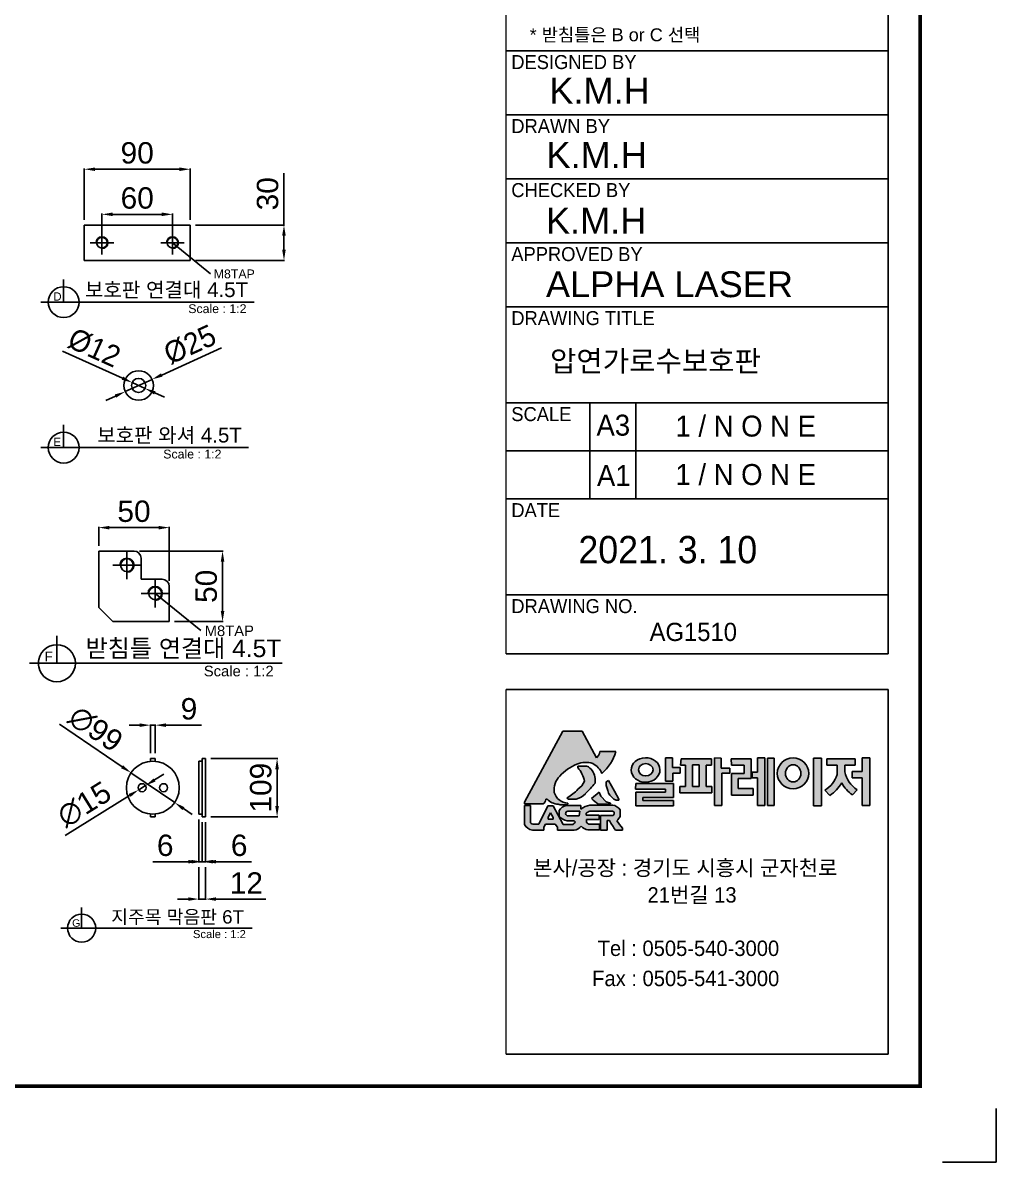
# Model space of a CAD drawing. Header units: millimetres. Extents: x 18896 to 24873, y -30985 to -26759.
# Drawn here: x 23052 to 24873, y -30985 to -28853 of the extents above; entities that cross this region are included whole.
import ezdxf
from ezdxf.enums import TextEntityAlignment as Align

# ---------------------------------------------------------------- set-up
doc = ezdxf.new("R2010")
doc.units = ezdxf.units.MM
doc.layers.add('LAYOUT', color=7, linetype='Continuous')
doc.layers.add('TEXT', color=7, linetype='Continuous')
doc.styles.add('H', font='')
doc.styles.get("Standard").update_dxf_attribs({"font": 'arial.ttf'})
doc.styles.get('H').set_extended_font_data('Dotum')
doc.dimstyles.new('ISO-25', dxfattribs={"dimtxt": 40, "dimasz": 20, "dimexe": 1.25, "dimexo": 10, "dimgap": 10, "dimtad": 1, "dimdec": 0, "dimtxsty": 'Standard', "dimcen": 2.5, "dimclrd": 3, "dimclre": 3, "dimclrt": 3, "dimadec": 0, "dimazin": 0, "dimtfac": 1, "dimtdec": 0, "dimtmove": 0, "dimatfit": 3, "dimfxl": 1, "dimarcsym": 0})

# ---------------------------------------------------------------- blocks, each defined once
blk = doc.blocks.new('*D5')
at = {"color": 3, "lineweight": -2, "transparency": 16777216}
for p, q in [((23166.6, -29221.1), (23166.6, -29125.4)), ((23186.6, -29126.6), (23344.6, -29126.6)), ((23364.6, -29221.1), (23364.6, -29125.4))]:
    blk.add_line(p, q, dxfattribs=at)
at = {"color": 3, "transparency": 16777216}
for points in [[(23186.6, -29123.3), (23186.6, -29129.9), (23166.6, -29126.6)], [(23344.6, -29123.3), (23344.6, -29129.9), (23364.6, -29126.6)]]:
    blk.add_solid(points, dxfattribs=at)
at = {"layer": 'Defpoints', "color": 0, "transparency": 16777216}
for p in [(23364.6, -29126.6), (23166.6, -29231.1), (23364.6, -29231.1)]:
    blk.add_point(p, dxfattribs=at)
at = {"color": 3, "transparency": 16777216, "insert": (23265.6, -29096.2), "char_height": 40, "attachment_point": 5}
blk.add_mtext('90', dxfattribs=at)
blk = doc.blocks.new('*D6')
at = {"color": 3, "lineweight": -2, "transparency": 16777216}
for p, q in [((23540.2, -29231.1), (23540.2, -29134)), ((23374.6, -29231.1), (23541.4, -29231.1)), ((23540.2, -29277.1), (23540.2, -29251.1)), ((23374.6, -29297.1), (23541.4, -29297.1))]:
    blk.add_line(p, q, dxfattribs=at)
at = {"color": 3, "transparency": 16777216}
for points in [[(23536.8, -29251.1), (23543.5, -29251.1), (23540.2, -29231.1)], [(23536.8, -29277.1), (23543.5, -29277.1), (23540.2, -29297.1)]]:
    blk.add_solid(points, dxfattribs=at)
at = {"layer": 'Defpoints', "color": 0, "transparency": 16777216}
for p in [(23364.6, -29231.1), (23540.2, -29231.1), (23364.6, -29297.1)]:
    blk.add_point(p, dxfattribs=at)
at = {"color": 3, "transparency": 16777216, "insert": (23509.7, -29172.5), "char_height": 40, "attachment_point": 5, "rotation": 90}
blk.add_mtext('30', dxfattribs=at)
blk = doc.blocks.new('*D7')
at = {"color": 3, "lineweight": -2, "transparency": 16777216}
for p, q in [((23423.6, -29460.6), (23311.5, -29511.7)), ((23243.2, -29542.7), (23293.3, -29519.9)), ((23225, -29551), (23206.8, -29559.3))]:
    blk.add_line(p, q, dxfattribs=at)
at = {"color": 3, "transparency": 16777216}
for points in [[(23310.1, -29508.6), (23312.9, -29514.7), (23293.3, -29519.9)], [(23223.7, -29548), (23226.4, -29554.1), (23243.2, -29542.7)]]:
    blk.add_solid(points, dxfattribs=at)
at = {"layer": 'Defpoints', "color": 0, "transparency": 16777216}
for p in [(23293.3, -29519.9), (23243.2, -29542.7)]:
    blk.add_point(p, dxfattribs=at)
at = {"color": 3, "transparency": 16777216, "insert": (23364.2, -29454.7), "char_height": 40, "attachment_point": 5, "rotation": 24.4839}
blk.add_mtext('{\\fMS PGothic|b0|i0|c129|p34;%%C25}', dxfattribs=at)
blk = doc.blocks.new('*D8')
at = {"color": 3, "lineweight": -2, "transparency": 16777216}
for p, q in [((23125.8, -29466.9), (23238, -29517.7)), ((23280.3, -29536.8), (23256.2, -29525.9)), ((23298.5, -29545), (23316.7, -29553.3))]:
    blk.add_line(p, q, dxfattribs=at)
at = {"color": 3, "transparency": 16777216}
for points in [[(23239.4, -29514.6), (23236.6, -29520.7), (23256.2, -29525.9)], [(23299.9, -29542), (23297.1, -29548.1), (23280.3, -29536.8)]]:
    blk.add_solid(points, dxfattribs=at)
at = {"layer": 'Defpoints', "color": 0, "transparency": 16777216}
for p in [(23256.2, -29525.9), (23280.3, -29536.8)]:
    blk.add_point(p, dxfattribs=at)
at = {"color": 3, "transparency": 16777216, "insert": (23185.2, -29460.8), "char_height": 40, "attachment_point": 5, "rotation": 335.6577}
blk.add_mtext('{\\fMS PGothic|b0|i0|c129|p34;%%C12}', dxfattribs=at)
blk = doc.blocks.new('*D9')
at = {"color": 3, "lineweight": -2, "transparency": 16777216}
for p, q in [((23199.6, -29254.1), (23199.6, -29209.7)), ((23219.6, -29211), (23311.6, -29211)), ((23331.6, -29254.1), (23331.6, -29209.7))]:
    blk.add_line(p, q, dxfattribs=at)
at = {"color": 3, "transparency": 16777216}
for points in [[(23219.6, -29207.6), (23219.6, -29214.3), (23199.6, -29211)], [(23311.6, -29207.6), (23311.6, -29214.3), (23331.6, -29211)]]:
    blk.add_solid(points, dxfattribs=at)
at = {"layer": 'Defpoints', "color": 0, "transparency": 16777216}
for p in [(23331.6, -29211), (23199.6, -29264.1), (23331.6, -29264.1)]:
    blk.add_point(p, dxfattribs=at)
at = {"color": 3, "transparency": 16777216, "insert": (23265.6, -29180.6), "char_height": 40, "attachment_point": 5}
blk.add_mtext('60', dxfattribs=at)
blk = doc.blocks.new('*D20')
at = {"color": 3, "lineweight": -2, "transparency": 16777216}
for p, q in [((16880.3, -24788.6), (16997.3, -24868.4)), ((17095.6, -24935.4), (17013.8, -24879.6)), ((17112.1, -24946.7), (17128.6, -24958))]:
    blk.add_line(p, q, dxfattribs=at)
at = {"color": 3, "transparency": 16777216}
for points in [[(16999.2, -24865.6), (16995.4, -24871.1), (17013.8, -24879.6)], [(17114, -24944), (17110.2, -24949.5), (17095.6, -24935.4)]]:
    blk.add_solid(points, dxfattribs=at)
at = {"layer": 'Defpoints', "color": 0, "transparency": 16777216}
for p in [(17013.8, -24879.6), (17095.6, -24935.4)]:
    blk.add_point(p, dxfattribs=at)
at = {"color": 3, "transparency": 16777216, "insert": (16947.7, -24797.7), "char_height": 40, "attachment_point": 5, "rotation": 325.6971}
blk.add_mtext('∅99', dxfattribs=at)
blk = doc.blocks.new('*D21')
at = {"color": 3, "lineweight": -2, "transparency": 16777216}
for p, q in [((17058.1, -24893.1), (17075.1, -24882.5)), ((17041.1, -24903.6), (17028.3, -24911.5)), ((16890.7, -24996.7), (17011.3, -24922))]:
    blk.add_line(p, q, dxfattribs=at)
at = {"color": 3, "transparency": 16777216}
for points in [[(17056.3, -24890.2), (17059.8, -24895.9), (17041.1, -24903.6)], [(17009.6, -24919.2), (17013.1, -24924.8), (17028.3, -24911.5)]]:
    blk.add_solid(points, dxfattribs=at)
at = {"layer": 'Defpoints', "color": 0, "transparency": 16777216}
for p in [(17041.1, -24903.6), (17028.3, -24911.5)]:
    blk.add_point(p, dxfattribs=at)
at = {"color": 3, "transparency": 16777216, "insert": (16926.5, -24938.8), "char_height": 40, "attachment_point": 5, "rotation": 31.7725}
blk.add_mtext('∅15', dxfattribs=at)
blk = doc.blocks.new('*D22')
at = {"color": 3, "lineweight": -2, "transparency": 16777216}
for p, q in [((17030.2, -24790.5), (17010.2, -24790.5)), ((17050.2, -24843), (17050.2, -24789.2)), ((17050.2, -24790.5), (17059.2, -24790.5)), ((17059.2, -24843), (17059.2, -24789.2)), ((17079.2, -24790.5), (17145.5, -24790.5))]:
    blk.add_line(p, q, dxfattribs=at)
at = {"color": 3, "transparency": 16777216}
for points in [[(17030.2, -24787.2), (17030.2, -24793.8), (17050.2, -24790.5)], [(17079.2, -24787.2), (17079.2, -24793.8), (17059.2, -24790.5)]]:
    blk.add_solid(points, dxfattribs=at)
at = {"layer": 'Defpoints', "color": 0, "transparency": 16777216}
for p in [(17059.2, -24790.5), (17050.2, -24853), (17059.2, -24853)]:
    blk.add_point(p, dxfattribs=at)
at = {"color": 3, "transparency": 16777216, "insert": (17122.4, -24760.1), "char_height": 40, "attachment_point": 5}
blk.add_mtext('9', dxfattribs=at)
blk = doc.blocks.new('*D23')
at = {"color": 3, "lineweight": -2, "transparency": 16777216}
for p, q in [((17163.1, -24853), (17288.5, -24853)), ((17287.2, -24873), (17287.2, -24942)), ((17163.1, -24962), (17288.5, -24962))]:
    blk.add_line(p, q, dxfattribs=at)
at = {"color": 3, "transparency": 16777216}
for points in [[(17283.9, -24873), (17290.5, -24873), (17287.2, -24853)], [(17283.9, -24942), (17290.5, -24942), (17287.2, -24962)]]:
    blk.add_solid(points, dxfattribs=at)
at = {"layer": 'Defpoints', "color": 0, "transparency": 16777216}
for p in [(17153.1, -24853), (17153.1, -24962), (17287.2, -24962)]:
    blk.add_point(p, dxfattribs=at)
at = {"color": 3, "transparency": 16777216, "insert": (17256.8, -24907.5), "char_height": 40, "attachment_point": 5, "rotation": 90}
blk.add_mtext('109', dxfattribs=at)
blk = doc.blocks.new('*D24')
at = {"color": 3, "lineweight": -2, "transparency": 16777216}
for p, q in [((17147.1, -24972), (17147.1, -25047.3)), ((17153.1, -24972), (17153.1, -25047.3)), ((17127.1, -25046), (17107.1, -25046)), ((17147.1, -25046), (17153.1, -25046)), ((17173.1, -25046), (17239.5, -25046))]:
    blk.add_line(p, q, dxfattribs=at)
at = {"color": 3, "transparency": 16777216}
for points in [[(17127.1, -25042.7), (17127.1, -25049.3), (17147.1, -25046)], [(17173.1, -25042.7), (17173.1, -25049.3), (17153.1, -25046)]]:
    blk.add_solid(points, dxfattribs=at)
at = {"layer": 'Defpoints', "color": 0, "transparency": 16777216}
for p in [(17147.1, -24962), (17153.1, -24962), (17153.1, -25046)]:
    blk.add_point(p, dxfattribs=at)
at = {"color": 3, "transparency": 16777216, "insert": (17216.3, -25015.6), "char_height": 40, "attachment_point": 5}
blk.add_mtext('6', dxfattribs=at)
blk = doc.blocks.new('*D25')
at = {"color": 3, "lineweight": -2, "transparency": 16777216}
for p, q in [((17141.1, -24967), (17141.1, -25047.3)), ((17147.1, -24972), (17147.1, -25047.3)), ((17121.1, -25046), (17054.7, -25046)), ((17147.1, -25046), (17141.1, -25046)), ((17167.1, -25046), (17187.1, -25046))]:
    blk.add_line(p, q, dxfattribs=at)
at = {"color": 3, "transparency": 16777216}
for points in [[(17121.1, -25042.7), (17121.1, -25049.3), (17141.1, -25046)], [(17167.1, -25042.7), (17167.1, -25049.3), (17147.1, -25046)]]:
    blk.add_solid(points, dxfattribs=at)
at = {"layer": 'Defpoints', "color": 0, "transparency": 16777216}
for p in [(17141.1, -24957), (17147.1, -24962), (17141.1, -25046)]:
    blk.add_point(p, dxfattribs=at)
at = {"color": 3, "transparency": 16777216, "insert": (17077.9, -25015.6), "char_height": 40, "attachment_point": 5}
blk.add_mtext('6', dxfattribs=at)
blk = doc.blocks.new('*D26')
at = {"color": 3, "lineweight": -2, "transparency": 16777216}
for p, q in [((17141.1, -25056), (17141.1, -25117.3)), ((17153.1, -25056), (17153.1, -25117.3)), ((17121.1, -25116), (17101.1, -25116)), ((17141.1, -25116), (17153.1, -25116)), ((17173.1, -25116), (17266.2, -25116))]:
    blk.add_line(p, q, dxfattribs=at)
at = {"color": 3, "transparency": 16777216}
for points in [[(17121.1, -25112.7), (17121.1, -25119.3), (17141.1, -25116)], [(17173.1, -25112.7), (17173.1, -25119.3), (17153.1, -25116)]]:
    blk.add_solid(points, dxfattribs=at)
at = {"layer": 'Defpoints', "color": 0, "transparency": 16777216}
for p in [(17141.1, -25046), (17153.1, -25046), (17153.1, -25116)]:
    blk.add_point(p, dxfattribs=at)
at = {"color": 3, "transparency": 16777216, "insert": (17229.7, -25085.9), "char_height": 40, "attachment_point": 5}
blk.add_mtext('12', dxfattribs=at)
blk = doc.blocks.new('A$C600E4CCD')
for p, q in [((0, 6), (0, 0)), ((50, 6), (0, 6)), ((50, 6), (50, 0)), ((50, 0), (0, 0))]:
    blk.add_line(p, q)
at = {"color": 2}
for p, q in [((14, 6), (14, 0)), ((26, 6), (26, 0)), ((34, 6), (34, 0)), ((46, 6), (46, 0))]:
    blk.add_line(p, q, dxfattribs=at)
blk = doc.blocks.new('A$C5731754A')
at = {"color": 1}
for p, q in [((-11.2, 19.7), (-11.2, 20.5)), ((-1.9, 19.7), (-11.2, 19.7)), ((-1.9, 19.7), (-1.9, 14.1)), ((1.9, 19.7), (1.9, 14.1)), ((1.9, 19.7), (11.2, 19.7)), ((11.2, 19.7), (11.2, 20.5)), ((-37.5, 0), (-37.5, 5.7)), ((-37.5, 0), (37.5, 0)), ((-20, 0), (-20, -55)), ((-20, 0), (20, 0)), ((-1.9, 14.1), (1.9, 14.1)), ((20, -55), (20, 0)), ((37.5, 0), (37.5, 5.7)), ((-20, -2.5), (20, -2.5)), ((-20, -5), (20, -5)), ((-20, -7.5), (20, -7.5)), ((-20, -7.5), (20, -7.5)), ((-20, -10), (20, -10)), ((-20, -12.5), (20, -12.5)), ((-20, -12.5), (20, -12.5)), ((-20, -15), (20, -15)), ((-20, -17.5), (20, -17.5)), ((-20, -17.5), (20, -17.5)), ((-20, -20), (20, -20)), ((-20, -22.5), (20, -22.5)), ((-20, -22.5), (20, -22.5)), ((-20, -25), (20, -25)), ((-20, -27.5), (20, -27.5)), ((-20, -27.5), (20, -27.5)), ((-20, -30), (20, -30)), ((-20, -32.5), (20, -32.5)), ((-20, -35), (20, -35)), ((-20, -37.5), (20, -37.5)), ((-20, -40), (20, -40)), ((-20, -42.5), (20, -42.5)), ((-20, -45), (20, -45)), ((-20, -47.5), (20, -47.5)), ((-20, -50), (20, -50)), ((-20, -52.5), (20, -52.5)), ((-15, -60), (-20, -55)), ((-20, -55), (20, -55)), ((-17.5, -57.5), (17.5, -57.5)), ((-15, -60), (15, -60)), ((20, -55), (15, -60))]:
    blk.add_line(p, q, dxfattribs=at)
blk.add_arc((0, -30.4), 52, 43.8928, 136.1072, dxfattribs=at)
blk = doc.blocks.new('A$C723E4715')
blk.add_blockref('A$C5731754A', (0, 48))
blk = doc.blocks.new('*D40')
at = {"color": 3, "lineweight": -2, "transparency": 16777216}
for p, q in [((1097.1, 295), (1097.1, 330.1)), ((1117.1, 328.9), (1209.1, 328.9)), ((1229.1, 229), (1229.1, 330.1))]:
    blk.add_line(p, q, dxfattribs=at)
at = {"color": 3, "transparency": 16777216}
for points in [[(1117.1, 332.2), (1117.1, 325.5), (1097.1, 328.9)], [(1209.1, 325.5), (1209.1, 332.2), (1229.1, 328.9)]]:
    blk.add_solid(points, dxfattribs=at)
at = {"layer": 'Defpoints', "color": 0, "transparency": 16777216}
for p in [(1229.1, 328.9), (1097.1, 285), (1229.1, 219)]:
    blk.add_point(p, dxfattribs=at)
at = {"color": 3, "transparency": 16777216, "insert": (1163.1, 359.3), "char_height": 40, "attachment_point": 5}
blk.add_mtext('50', dxfattribs=at)
blk = doc.blocks.new('*D41')
at = {"color": 3, "lineweight": -2, "transparency": 16777216}
for p, q in [((1173.1, 285), (1330, 285)), ((1328.8, 173), (1328.8, 265)), ((1239.1, 153), (1330, 153))]:
    blk.add_line(p, q, dxfattribs=at)
at = {"color": 3, "transparency": 16777216}
for points in [[(1332.1, 265), (1325.4, 265), (1328.8, 285)], [(1325.4, 173), (1332.1, 173), (1328.8, 153)]]:
    blk.add_solid(points, dxfattribs=at)
at = {"layer": 'Defpoints', "color": 0, "transparency": 16777216}
for p in [(1163.1, 285), (1328.8, 285), (1229.1, 153)]:
    blk.add_point(p, dxfattribs=at)
at = {"color": 3, "transparency": 16777216, "insert": (1298.4, 219), "char_height": 40, "attachment_point": 5, "rotation": 90}
blk.add_mtext('50', dxfattribs=at)
blk = doc.blocks.new('*D42')
at = {"color": 3, "lineweight": -2, "transparency": 16777216}
for p, q in [((-427.5, 43.8), (-427.5, 63.8)), ((-401.7, 23.8), (-428.8, 23.8)), ((-427.5, 0), (-427.5, 23.8)), ((-401.7, 0), (-428.8, 0)), ((-427.5, -20), (-427.5, -203.6))]:
    blk.add_line(p, q, dxfattribs=at)
at = {"color": 3, "transparency": 16777216}
for points in [[(-430.8, 43.8), (-424.2, 43.8), (-427.5, 23.8)], [(-424.2, -20), (-430.8, -20), (-427.5, 0)]]:
    blk.add_solid(points, dxfattribs=at)
at = {"layer": 'Defpoints', "color": 0, "transparency": 16777216}
for p in [(-427.5, 23.8), (-391.7, 23.8), (-391.7, 0)]:
    blk.add_point(p, dxfattribs=at)
at = {"color": 3, "transparency": 16777216, "insert": (-457.8, -138.6), "char_height": 40, "attachment_point": 5, "rotation": 90}
blk.add_mtext('4.5T', dxfattribs=at)
blk = doc.blocks.new('*D43')
at = {"color": 3, "lineweight": -2, "transparency": 16777216}
for p, q in [((591.9, 330), (591.9, 463.5)), ((433.2, 330), (593.1, 330)), ((591.9, 255), (591.9, 310)), ((454.7, 235), (593.1, 235))]:
    blk.add_line(p, q, dxfattribs=at)
at = {"color": 3, "transparency": 16777216}
for points in [[(595.2, 310), (588.5, 310), (591.9, 330)], [(588.5, 255), (595.2, 255), (591.9, 235)]]:
    blk.add_solid(points, dxfattribs=at)
at = {"layer": 'Defpoints', "color": 0, "transparency": 16777216}
for p in [(423.2, 330), (591.9, 330), (444.7, 235)]:
    blk.add_point(p, dxfattribs=at)
at = {"color": 3, "transparency": 16777216, "insert": (561.4, 406.8), "char_height": 40, "attachment_point": 5, "rotation": 90}
blk.add_mtext('23T', dxfattribs=at)
blk = doc.blocks.new('A$C25B221E0')
at = {"color": 1}
for p, q in [((0, -26.4), (0, 26.4)), ((-26.4, 0), (26.4, 0))]:
    blk.add_line(p, q, dxfattribs=at)
blk.add_line((0, 0), (85.3, -69.6))
blk.add_circle((0, 0), 11.9)
at = {"color": 4}
blk.add_arc((0, 0), 13.2, 270, 180, dxfattribs=at)
blk.add_text('M8TAP', height=19.8).set_placement((92.6, -79.9))
blk = doc.blocks.new('A$C2C0F6B7D')
for p, q in [((0, 109), (-9, 109)), ((-9, 103.8), (-9, 109)), ((0, 103.8), (0, 109)), ((87.9, 109), (93.9, 109)), ((87.9, 109), (87.9, 0)), ((93.9, 109), (93.9, 0)), ((81.9, 104), (87.9, 104)), ((81.9, 104), (81.9, 5)), ((-9, 0), (-9, 5.2)), ((0, 0), (-9, 0)), ((0, 0), (0, 5.2)), ((81.9, 5), (87.9, 5)), ((87.9, 0), (93.9, 0)), ((-137.7, -208.4), (-137.7, -169.6)), ((181.4, -208.4), (-176.5, -208.4))]:
    blk.add_line(p, q)
for centre, radius in [((-4.5, 54.5), 49.5), ((-24.5, 54.5), 7.5), ((15.5, 54.5), 7.5), ((-137.7, -208.4), 26.3)]:
    blk.add_circle(centre, radius)
blk.add_text('G', height=14).set_placement((-155.4, -205.8))
at = {"layer": 'TEXT'}
blk.add_text('지주목 막음판 6T', height=25, dxfattribs=at).set_placement((41.8, -199.8), align=Align.CENTER)
blk.add_text('Scale : 1:2', height=15, dxfattribs=at).set_placement((70.6, -227))
for p1, p2, picture, middle in [((36.4, 26.6), (-45.4, 82.4), '*D20', (-111.5, 164.3)), ((-18.1, 58.4), (-30.9, 50.6), '*D21', (-132.7, 23.3))]:
    dim = blk.add_diameter_dim_2p(p1=p1, p2=p2, dimstyle='ISO-25')
    dim.commit()
    dim.dimension.update_dxf_attribs({"geometry": picture, "text_midpoint": middle, "insert": (-17059.2, 24962)})
for base, p1, p2, picture, middle in [((0, 171.5), (-9, 109), (0, 109), '*D22', (63.2, 202)), ((81.9, -84), (87.9, 0), (81.9, 5), '*D25', (18.7, -53.5)), ((93.9, -84), (87.9, 0), (93.9, 0), '*D24', (157.1, -53.5)), ((93.9, -154), (81.9, -84), (93.9, -84), '*D26', (170.5, -123.9))]:
    dim = blk.add_linear_dim(base=base, p1=p1, p2=p2, dimstyle='ISO-25')
    dim.commit()
    dim.dimension.update_dxf_attribs({"geometry": picture, "text_midpoint": middle, "insert": (-17059.2, 24962)})
dim = blk.add_linear_dim(base=(228, 0), p1=(93.9, 109), p2=(93.9, 0), angle=90, dimstyle='ISO-25')
dim.commit()
dim.dimension.update_dxf_attribs({"geometry": '*D23', "text_midpoint": (197.6, 54.5), "insert": (-17059.2, 24962)})
blk = doc.blocks.new('A$C20672BD6')
h = blk.add_hatch()
h.set_pattern_fill('BOX', color=256, scale=6.6)
h.set_pattern_definition([(90, (-16107.26, -584.12), (-167.64, 1e-14), []), (90, (-16065.35, -584.12), (-167.64, 1e-14), []), (0, (-16107.26, -584.12), (0, 167.64), [-41.91, 41.91]), (0, (-16107.26, -542.2), (0, 167.64), [-41.91, 41.91]), (0, (-16107.26, -500.3), (0, 167.64), [41.91, -41.91]), (0, (-16107.26, -458.39), (0, 167.64), [41.91, -41.91]), (90, (-16023.44, -584.12), (-167.64, 1e-14), [41.91, -41.91]), (90, (-15981.53, -584.12), (-167.64, 1e-14), [41.91, -41.91])])
h.paths.add_polyline_path([(-384, 247, -0.414214), (-378.7, 252.3), (-378.7, 340.6), (-460.5, 340.6), (-560.8, 23.8), (-74.9, 23.8), (-74.9, 340.6), (-378.7, 340.6), (-378.7, 252.3, -0.414214), (-373.4, 247, -1)])
for p, q in [((-63.3, 317.7), (-63.3, 504)), ((-63.3, 504), (-17.4, 504)), ((-591.5, -73.2), (-417.8, 475.5)), ((-378.7, 247), (-378.7, 433.3)), ((-378.7, 433.3), (-332.8, 433.3)), ((228.6, 312), (228.6, 444.3)), ((228.6, 444.3), (274.6, 444.3)), ((-74.9, 340.6), (-460.5, 340.6)), ((-74.9, 340.6), (-51.2, 340.6)), ((-74.9, 340.6), (-74.9, 23.8)), ((-51.2, 340.6), (-51.2, 0)), ((1097.1, 285), (1097.1, 179.4)), ((1097.1, 285), (1163.1, 285)), ((1176.3, 271.8), (1176.3, 232.2)), ((-51.2, 235), (12.2, 235)), ((12.2, 235), (12.2, 211.2)), ((173.4, 173.5), (279.9, 252)), ((279.9, 252), (303.9, 252)), ((1176.3, 232.2), (1215.9, 232.2)), ((1229.1, 219), (1229.1, 153)), ((-51.2, 211.2), (12.2, 211.2)), ((1123.5, 153), (1097.1, 179.4)), ((1123.5, 153), (1229.1, 153)), ((-51.2, 129.4), (107.2, 129.4)), ((107.2, 129.4), (107.2, 105.6)), ((212.8, 129.4), (212.8, 105.6)), ((202.8, 115.3), (309.4, 36.8)), ((1018.8, 75.1), (1018.8, 126.3)), ((-51.2, 105.6), (212.8, 105.6)), ((1440, 75.1), (967.6, 75.1)), ((-74.9, 23.8), (-560.8, 23.8)), ((-391.7, 0), (-391.7, 23.8)), ((309.4, 36.8), (333.4, 36.8)), ((391.7, 0), (-391.7, 0)), ((-434.5, -403.1), (-434.5, -300.7)), ((528.3, -403.1), (-536.9, -403.1))]:
    blk.add_line(p, q)
at = {"color": 2, "linetype": 'Continuous'}
for p, q in [((-24.8, 298.9), (6.4, 330)), ((-24.8, 328.3), (-23, 330)), ((-24.8, 320.3), (-15.1, 330)), ((-17.4, 298.3), (14.3, 330)), ((-9.4, 298.3), (22.2, 330)), ((12, 298.3), (43.7, 330)), ((20, 298.3), (51.6, 330)), ((27.9, 298.3), (59.5, 330)), ((49.4, 298.3), (81, 330)), ((57.3, 298.3), (89, 330)), ((65.2, 298.3), (96.9, 330)), ((86.7, 298.3), (118.4, 330)), ((94.6, 298.3), (126.3, 330)), ((102.6, 298.3), (134.2, 330)), ((124.1, 298.3), (155.7, 330)), ((131.9, 298.3), (163.6, 330)), ((139.9, 298.3), (171.5, 330)), ((161.4, 298.3), (193, 330)), ((169.3, 298.3), (201, 330)), ((177.2, 298.3), (208.9, 330)), ((198.7, 298.3), (230.4, 330)), ((206.6, 298.3), (238.3, 330)), ((214.6, 298.3), (246.2, 330)), ((236.1, 298.3), (267.7, 330)), ((244, 298.3), (275.6, 330)), ((251.9, 298.3), (283.6, 330)), ((273.4, 298.3), (305.1, 330)), ((281.3, 298.3), (313, 330)), ((289.2, 298.3), (320.9, 330)), ((310.7, 298.3), (342.4, 330)), ((318.6, 298.3), (350.3, 330)), ((326.6, 298.3), (358.2, 330)), ((348.1, 298.3), (379.7, 330)), ((356, 298.3), (387.6, 330)), ((363.9, 298.3), (395.6, 330)), ((385.4, 298.3), (417.1, 330)), ((393.3, 298.3), (424, 329.1)), ((401.2, 298.3), (427.6, 324.7)), ((422.7, 298.3), (436.8, 312.4)), ((430.7, 298.3), (439.9, 307.6)), ((438.6, 298.3), (442.9, 302.7)), ((-24.8, 290.9), (-17.4, 298.3)), ((-24.8, 283), (-9.5, 298.3)), ((-24.8, 261.5), (6.9, 293.2)), ((-24.8, 245.7), (6.9, 277.4)), ((-17.4, 298.3), (-17.4, 298.3)), ((-17.4, 261), (6.9, 285.3)), ((-9.5, 298.3), (-9.4, 298.3)), ((12, 298.3), (12, 298.3)), ((19.9, 298.3), (20, 298.3)), ((27.9, 298.3), (27.9, 298.3)), ((49.4, 298.3), (49.4, 298.3)), ((57.3, 298.3), (57.3, 298.3)), ((65.2, 298.3), (65.2, 298.3)), ((86.7, 298.3), (86.7, 298.3)), ((94.6, 298.3), (94.6, 298.3)), ((102.5, 298.3), (102.6, 298.3)), ((124, 298.3), (124.1, 298.3)), ((139.9, 298.3), (139.9, 298.3)), ((161.4, 298.3), (161.4, 298.3)), ((169.3, 298.3), (169.3, 298.3)), ((177.2, 298.3), (177.2, 298.3)), ((198.7, 298.3), (198.7, 298.3)), ((206.6, 298.3), (206.6, 298.3)), ((214.5, 298.3), (214.6, 298.3)), ((236, 298.3), (236.1, 298.3)), ((244, 298.3), (244, 298.3)), ((251.9, 298.3), (251.9, 298.3)), ((273.4, 298.3), (273.4, 298.3)), ((281.3, 298.3), (281.3, 298.3)), ((289.2, 298.3), (289.2, 298.3)), ((310.7, 298.3), (310.7, 298.3)), ((318.6, 298.3), (318.6, 298.3)), ((326.5, 298.3), (326.6, 298.3)), ((348, 298.3), (348.1, 298.3)), ((356, 298.3), (356, 298.3)), ((385.4, 298.3), (385.4, 298.3)), ((393.3, 298.3), (393.3, 298.3)), ((401.2, 298.3), (401.2, 298.3)), ((422.7, 298.3), (422.7, 298.3)), ((430.6, 298.3), (430.7, 298.3)), ((438.6, 298.3), (438.6, 298.3)), ((-24.8, 253.6), (-17.4, 261)), ((-14, 235), (6.9, 255.9)), ((-6.1, 235), (6.9, 247.9)), ((1.8, 235), (6.9, 240))]:
    blk.add_line(p, q, dxfattribs=at)
at = {"color": 2}
for p, q in [((-24.8, 330), (-24.8, 235)), ((423.2, 330), (-24.8, 330)), ((445.3, 298.3), (-24.8, 298.3)), ((6.9, 298.3), (6.9, 235)), ((444.7, 235), (-24.8, 235)), ((30.7, 129.4), (30.7, 105.6)), ((78.2, 129.4), (78.2, 105.6)), ((136.3, 129.4), (136.3, 105.6)), ((183.8, 129.4), (183.8, 105.6)), ((-51.2, 23.8), (376.1, 23.8))]:
    blk.add_line(p, q, dxfattribs=at)
at = {"color": 1}
for p, q in [((1149.9, 232.2), (1149.9, 285)), ((1123.5, 258.6), (1176.3, 258.6))]:
    blk.add_line(p, q, dxfattribs=at)
at = {"color": 4}
for p, q in [((28, 129.4), (28, 105.6)), ((80.8, 129.4), (80.8, 105.6)), ((133.6, 129.4), (133.6, 105.6)), ((186.4, 129.4), (186.4, 105.6))]:
    blk.add_line(p, q, dxfattribs=at)
for centre, radius in [((-63.3, 317.7), 5.3), ((228.6, 312), 5.3), ((1149.9, 258.6), 11.9), ((-378.7, 247), 5.3), ((173.4, 173.5), 5.3), ((202.8, 115.3), 5.3), ((1018.8, 75.1), 34.7), ((-434.5, -403.1), 69.4)]:
    blk.add_circle(centre, radius)
for centre in [(1163.1, 271.8), (1215.9, 219)]:
    blk.add_arc(centre, 13.2, 0, 90)
blk.add_arc((1149.9, 258.6), 13.2, 270, 180, dxfattribs=at)
blk.add_spline([(383.2, 372.4), (454, 260.8), (360.9, 128.8), (459.6, -81.4)], degree=3)
blk.add_blockref('A$C25B221E0', (1202.7, 205.8))
for name, p, xscale, yscale, zscale in [('A$C723E4715', (54.4, 99), -1.32, 1.32, 1.32), ('A$C723E4715', (160, 99), 1.32, 1.32, 1.32), ('A$C600E4CCD', (-51.2, 129.4), 5.28, 5.28, 5.28)]:
    blk.add_blockref(name, p, dxfattribs=dict(xscale=xscale, yscale=yscale, zscale=zscale))
for s, height, p in [('압연받침틀(앵글타입)', 27.72, (-4.9, 492.5)), ('보도블럭', 27.72, (-320.4, 421.8)), ('가로수보호판', 27.72, (287, 432.8)), ('M8 둥근머리스텐볼트', 27.72, (305.7, 245.5)), ('F', 18.5, (995.5, 78.5)), ('받침틀 연결대', 27.72, (339.2, 25.4))]:
    blk.add_text(s, height=height).set_placement(p)
blk.add_text('상세 "B"', height=59.4, dxfattribs=at).set_placement((-33.3, -137.7))
at = {"layer": 'TEXT'}
for s, height, p in [('받침틀 연결대 4.5T', 33, (1255.7, 86.5)), ('단면상세도 / 체결도', 66, (78.5, -380.3))]:
    blk.add_text(s, height=height, dxfattribs=at).set_placement(p, align=Align.CENTER)
for s, height, p in [('Scale : 1:2', 19.8, (1293.7, 50.6)), ('Scale : 1:4', 39.6, (232.7, -452.2))]:
    blk.add_text(s, height=height, dxfattribs=at).set_placement(p)
dim = blk.add_linear_dim(base=(591.9, 330), p1=(444.7, 235), p2=(423.2, 330), angle=90, text='23T', dimstyle='ISO-25', override={"dimtxsty": 'Standard'})
dim.commit()
dim.dimension.update_dxf_attribs({"geometry": '*D43', "text_midpoint": (561.4, 406.8)})
dim = blk.add_linear_dim(base=(1229.1, 328.9), p1=(1097.1, 285), p2=(1229.1, 219), text='50', dimstyle='ISO-25')
dim.commit()
dim.dimension.update_dxf_attribs({"geometry": '*D40', "text_midpoint": (1163.1, 359.3)})
dim = blk.add_linear_dim(base=(1328.8, 285), p1=(1229.1, 153), p2=(1163.1, 285), angle=90, text='50', dimstyle='ISO-25')
dim.commit()
dim.dimension.update_dxf_attribs({"geometry": '*D41', "text_midpoint": (1298.4, 219)})
dim = blk.add_linear_dim(base=(-427.5, 23.8), p1=(-391.7, 0), p2=(-391.7, 23.8), angle=90, text='4.5T', dimstyle='ISO-25')
dim.commit()
dim.dimension.update_dxf_attribs({"geometry": '*D42', "text_midpoint": (-427.5, -138.6), "dimtype": 160})

msp = doc.modelspace()

# ---------------------------------------------------------------- hatches: boundary and pattern name
h = msp.add_hatch(color=256)
h.dxf.hatch_style = 1
h.set_gradient(color1=(255, 0, 0), color2=(255, 159, 127), tint=1)
h.paths.add_polyline_path([(23990.5, -30311.4), (23990.3, -30314.3), (24025, -30314.3, 0.214284), (24030, -30306.3, -0.655828), (24032.4, -30305.6, 0.18567), (24053, -30315, 0.148851), (24070.8, -30315.1, 0.404174), (24071.3, -30313.1, -0.316733), (24045.7, -30292.9, -0.221534), (24056.1, -30262.2, -0.105066), (24088.1, -30239.9, -0.185229), (24118, -30238.9, -0.196064), (24134.9, -30257.6, 0.141597), (24161.1, -30216.4), (24131.3, -30216.1), (24130.7, -30220.1), (24128.4, -30223.8), (24124.9, -30228.4), (24097.9, -30178.4), (24061.8, -30178.1)])
h.paths.add_polyline_path([(24090.2, -30286.9, -0.08303), (24070.2, -30302.6, 0.230034), (24072.3, -30305.6, 0.021204), (24087.1, -30305.4, 0.137848), (24104, -30295.3, 0.057638), (24122.1, -30275.4, 0.060436), (24121.9, -30263.9, 0.2375), (24107.1, -30243.7), (24089.7, -30243.7), (24089.7, -30246.2, -0.121183), (24102.4, -30272, -0.135167)], flags=17)
h.paths.add_polyline_path([(24133.1, -30300.1), (24130.2, -30292.3), (24115.3, -30304.4, 0.044378), (24128.5, -30314.9), (24151.2, -30314), (24151.2, -30313.1), (24143.2, -30310.5)], flags=17)
h.paths.add_polyline_path([(24147.4, -30294.4), (24149.8, -30298.3), (24157.2, -30305.8), (24161.6, -30307.6), (24166.7, -30307.6), (24166.6, -30305.7), (24158.6, -30290.6), (24147.5, -30270.3), (24142.7, -30272.9), (24142.7, -30279.9), (24146.1, -30289.3)])
h.paths.add_polyline_path([(24005.9, -30352.1, -0.419155), (24001.4, -30348), (24001.4, -30317.1), (23990.3, -30317.1), (23990.3, -30352.7, 0.254457), (24005, -30363.7), (24026.5, -30363.7), (24026.5, -30358.1), (24029.7, -30352.3), (24047.6, -30352.3), (24051.7, -30358), (24051.7, -30363.7), (24083.3, -30363.7, 0.190479), (24096.3, -30356, 0.147735), (24109, -30363.1), (24130.5, -30363.1), (24130.5, -30352.2), (24110.8, -30352.2, -0.052449), (24105.9, -30348.7), (24105.9, -30343.6), (24130.2, -30343.6), (24130.2, -30335.3), (24105.8, -30335.3), (24105.8, -30331.6, -0.044761), (24112.2, -30327.8), (24154.9, -30327.8, -0.648836), (24155.8, -30336.1), (24132.6, -30336.1), (24132.6, -30363.4), (24145, -30363.4), (24145, -30345.7), (24149.3, -30345.7, 0.01692), (24160.3, -30363.3), (24173.6, -30363.3), (24173.6, -30359.8, -0.024318), (24163, -30346, 0.064908), (24169.1, -30337.9), (24169.1, -30325.6, 0.229002), (24155.3, -30316.6), (24112.3, -30316.6, 0.127003), (24095.5, -30324.3), (24095.5, -30317.4), (24068.6, -30317.4, 0.22689), (24055.3, -30326.9), (24055.3, -30337.1, 0.193483), (24069.9, -30346.2), (24082.9, -30346.2, 0.030046), (24085.5, -30348.9, 0.136716), (24081.1, -30352.9), (24062.3, -30352.9), (24043.9, -30318.1), (24034, -30318.1), (24017.2, -30352.1)])
h.paths.add_polyline_path([(24034.4, -30342.8), (24034.4, -30339.2), (24038.6, -30331), (24043.6, -30339.7), (24043.6, -30342.8)], flags=16)
h.paths.add_polyline_path([(24071, -30327.8), (24093.5, -30327.7), (24092.6, -30336.9), (24071.9, -30336.9, -0.924958)], flags=16)
edge = h.paths.add_edge_path()
edge.add_ellipse((24216.7, -30250.9), major_axis=(-26.9, -0.4), ratio=0.850598, start_angle=0, end_angle=360)
edge = h.paths.add_edge_path(flags=16)
edge.add_ellipse((24217.1, -30250.4), major_axis=(-13.7, 0), ratio=0.843368, start_angle=0, end_angle=360)
h.paths.add_polyline_path([(24269.2, -30275.9), (24198.6, -30275.9), (24198.1, -30286.8), (24254.3, -30286.8), (24254.3, -30292.4), (24198.3, -30292.4), (24198.3, -30317.8), (24269, -30317.8), (24269, -30307.8), (24211.9, -30307.8), (24211.9, -30302.4), (24269.2, -30302.4)])
h.paths.add_polyline_path([(24254.1, -30271.7), (24268, -30271.7), (24268, -30256.7), (24281.5, -30256.7), (24281.5, -30246.3), (24267, -30246.3), (24267, -30227.9), (24254.1, -30228.1)])
h.paths.add_polyline_path([(24291.2, -30241.8), (24291.2, -30282), (24280.9, -30282), (24280.9, -30293.8), (24340.6, -30293.8), (24340.6, -30282.1), (24329.9, -30282.1), (24329.9, -30241.8), (24340.2, -30241.8), (24340.2, -30229.9), (24283, -30229.9), (24282.3, -30241.8)])
h.paths.add_polyline_path([(24304.5, -30241), (24317.2, -30241.4), (24317.2, -30282.1), (24304.5, -30282.1)], flags=16)
h.paths.add_polyline_path([(24358.3, -30247.3), (24358.3, -30228.9), (24345.5, -30228.2), (24345.5, -30317.3), (24359.3, -30317.3), (24359.3, -30257.1), (24374.4, -30257.1), (24374.4, -30247.3)])
h.paths.add_polyline_path([(24389.8, -30266.6), (24414.3, -30266.6), (24414.3, -30229.8), (24377.1, -30229.8), (24377.2, -30241.7), (24401.1, -30241.7), (24401.1, -30257.3), (24377.7, -30257.3), (24377.7, -30297.8), (24417.8, -30297.8), (24417.8, -30285.4), (24389.8, -30285.4)])
h.paths.add_polyline_path([(24426.1, -30317.4), (24439.8, -30317.4), (24439.8, -30228.4), (24426.2, -30228.4), (24426.2, -30255.2), (24416.2, -30255.2), (24416.1, -30265.5), (24426.1, -30265.5)])
h.paths.add_polyline_path([(24444.9, -30317.5), (24457.2, -30317.5), (24457.2, -30229), (24444.9, -30229)])
edge = h.paths.add_edge_path()
edge.add_ellipse((24492.7, -30257.2), major_axis=(-29.5, 0), ratio=0.974401, start_angle=0, end_angle=360)
edge = h.paths.add_edge_path(flags=16)
edge.add_ellipse((24492.8, -30257.2), major_axis=(0, -16.1), ratio=0.89757, start_angle=0, end_angle=360)
h.paths.add_polyline_path([(24531, -30317.9), (24545.8, -30317.9), (24545.8, -30228.5), (24531, -30228.6)])
h.paths.add_polyline_path([(24583.8, -30275.1, 0.121385), (24604, -30297.6), (24612.4, -30287.8, -0.196928), (24589.6, -30254.5), (24589.6, -30241.8), (24608.6, -30241.8), (24608.6, -30229.8), (24556.1, -30229.8), (24556.1, -30241.6), (24575.2, -30241.6), (24575.2, -30259.5, -0.181097), (24552.1, -30288.8), (24561.6, -30298.6, 0.109226)])
h.paths.add_polyline_path([(24636.2, -30228.3), (24622.1, -30228.3), (24622.1, -30253.6), (24603.5, -30253.6), (24603.5, -30265.3), (24621.8, -30265.3), (24621.8, -30317.1), (24636.2, -30317.1)])

# ---------------------------------------------------------------- linework, layer by layer
at = {"color": 0, "lineweight": 20}
for p, q in [((23955.9, -30033.2), (23955.9, -27587.5)), ((23955.9, -30782.8), (23955.9, -30100.1))]:
    msp.add_line(p, q, dxfattribs=at)
for p, q in [((24670.5, -30033.2), (24670.5, -27587.5)), ((23955.9, -28905.2), (24670.5, -28905.2)), ((23955.9, -29025), (24670.5, -29025)), ((23955.9, -29144.8), (24670.5, -29144.8)), ((23166.6, -29231.1), (23166.6, -29297.1)), ((23166.6, -29231.1), (23364.6, -29231.1)), ((23364.6, -29231.1), (23364.6, -29297.1)), ((23331.6, -29264.1), (23402.7, -29322.1)), ((23955.9, -29264.6), (24670.5, -29264.6)), ((23166.6, -29297.1), (23364.6, -29297.1)), ((23128, -29375.3), (23128, -29332.7)), ((23484.3, -29375.3), (23085.3, -29375.3)), ((23955.9, -29384.3), (24670.5, -29384.3)), ((23955.9, -29564), (24670.5, -29564)), ((24112.6, -29564), (24112.6, -29743.7)), ((24198.5, -29564), (24198.5, -29743.7)), ((23128, -29647.5), (23128, -29604.8)), ((23473.8, -29647.5), (23085.3, -29647.5)), ((24670.5, -29653.9), (23955.9, -29653.9)), ((23955.9, -29743.7), (24670.5, -29743.7)), ((23955.9, -29923.4), (24670.5, -29923.4)), ((23955.9, -30033.2), (24670.5, -30033.2)), ((23955.9, -30100.1), (24670.5, -30100.1)), ((24670.5, -30782.8), (24670.5, -30100.1)), ((23990.5, -30311.4), (24061.8, -30178.1)), ((24061.8, -30178.1), (24097.9, -30178.4)), ((24097.9, -30178.4), (24124.9, -30228.4)), ((24130.7, -30220.1), (24131.3, -30216.1)), ((24131.3, -30216.1), (24161.1, -30216.4)), ((24124.9, -30228.4), (24128.4, -30223.8)), ((24128.4, -30223.8), (24130.7, -30220.1)), ((24267, -30227.9), (24254.1, -30228.1)), ((24254.1, -30228.1), (24254.1, -30271.7)), ((24267, -30246.3), (24267, -30227.9)), ((24282.3, -30241.8), (24283, -30229.9)), ((24283, -30229.9), (24340.2, -30229.9)), ((24340.2, -30229.9), (24340.2, -30241.8)), ((24345.5, -30228.2), (24345.5, -30317.3)), ((24358.3, -30228.9), (24345.5, -30228.2)), ((24358.3, -30247.3), (24358.3, -30228.9)), ((24377.1, -30229.8), (24414.3, -30229.8)), ((24377.2, -30241.7), (24377.1, -30229.8)), ((24414.3, -30229.8), (24414.3, -30266.6)), ((24426.2, -30255.2), (24426.2, -30228.4)), ((24426.2, -30228.4), (24439.8, -30228.4)), ((24439.8, -30228.4), (24439.8, -30317.4)), ((24444.9, -30229), (24444.9, -30317.5)), ((24457.2, -30229), (24444.9, -30229)), ((24457.2, -30317.5), (24457.2, -30229)), ((24545.8, -30228.5), (24531, -30228.6)), ((24531, -30228.6), (24531, -30317.9)), ((24545.8, -30317.9), (24545.8, -30228.5)), ((24556.1, -30229.8), (24608.6, -30229.8)), ((24556.1, -30229.8), (24556.1, -30241.6)), ((24608.6, -30229.8), (24608.6, -30241.8)), ((24622.1, -30253.6), (24622.1, -30228.3)), ((24622.1, -30228.3), (24636.2, -30228.3)), ((24636.2, -30317.1), (24636.2, -30228.3)), ((24107.1, -30243.7), (24089.7, -30243.7)), ((24089.7, -30243.7), (24089.7, -30246.2)), ((24281.5, -30246.3), (24267, -30246.3)), ((24268, -30271.7), (24268, -30256.7)), ((24268, -30256.7), (24281.5, -30256.7)), ((24281.5, -30256.7), (24281.5, -30246.3)), ((24291.2, -30241.8), (24282.3, -30241.8)), ((24291.2, -30282), (24291.2, -30241.8)), ((24304.5, -30241), (24304.5, -30282.1)), ((24317.2, -30241.4), (24304.5, -30241)), ((24317.2, -30282.1), (24317.2, -30241.4)), ((24340.2, -30241.8), (24329.9, -30241.8)), ((24329.9, -30241.8), (24329.9, -30282.1)), ((24374.4, -30247.3), (24358.3, -30247.3)), ((24359.3, -30317.3), (24359.3, -30257.1)), ((24359.3, -30257.1), (24374.4, -30257.1)), ((24374.4, -30257.1), (24374.4, -30247.3)), ((24401.1, -30241.7), (24377.2, -30241.7)), ((24377.7, -30297.8), (24377.7, -30257.3)), ((24377.7, -30257.3), (24401.1, -30257.3)), ((24401.1, -30257.3), (24401.1, -30241.7)), ((24416.1, -30265.5), (24416.2, -30255.2)), ((24416.2, -30255.2), (24426.2, -30255.2)), ((24556.1, -30241.6), (24575.2, -30241.6)), ((24575.2, -30241.6), (24575.2, -30259.5)), ((24608.6, -30241.8), (24589.6, -30241.8)), ((24589.6, -30241.8), (24589.6, -30254.5)), ((24603.5, -30253.6), (24603.5, -30265.3)), ((24603.5, -30253.6), (24622.1, -30253.6)), ((24142.7, -30272.9), (24147.5, -30270.3)), ((24142.7, -30279.9), (24142.7, -30272.9)), ((24146.1, -30289.3), (24142.7, -30279.9)), ((24147.6, -30270.4), (24158.6, -30290.6)), ((24198.1, -30286.8), (24198.6, -30275.9)), ((24198.6, -30275.9), (24269.2, -30275.9)), ((24254.1, -30271.7), (24268, -30271.7)), ((24269.2, -30275.9), (24269.2, -30302.4)), ((24414.3, -30266.6), (24389.8, -30266.6)), ((24389.8, -30266.6), (24389.8, -30285.4)), ((24426.1, -30265.5), (24416.1, -30265.5)), ((24426.1, -30317.4), (24426.1, -30265.5)), ((24603.5, -30265.3), (24621.8, -30265.3)), ((24621.8, -30265.3), (24621.8, -30317.1)), ((24115.3, -30304.4), (24130.2, -30292.3)), ((24130.2, -30292.3), (24133.1, -30300.1)), ((24133.1, -30300.1), (24143.2, -30310.5)), ((24147.4, -30294.4), (24146.1, -30289.3)), ((24149.8, -30298.3), (24147.4, -30294.4)), ((24157.2, -30305.8), (24149.8, -30298.3)), ((24158.6, -30290.6), (24166.6, -30305.7)), ((24254.3, -30286.8), (24198.1, -30286.8)), ((24198.3, -30317.8), (24198.3, -30292.4)), ((24198.3, -30292.4), (24254.3, -30292.4)), ((24254.3, -30292.4), (24254.3, -30286.8)), ((24280.9, -30293.8), (24280.9, -30282)), ((24280.9, -30282), (24291.2, -30282)), ((24340.6, -30293.8), (24280.9, -30293.8)), ((24304.5, -30282.1), (24317.2, -30282.1)), ((24329.9, -30282.1), (24340.6, -30282.1)), ((24340.6, -30282.1), (24340.6, -30293.8)), ((24417.8, -30297.8), (24377.7, -30297.8)), ((24389.8, -30285.4), (24417.8, -30285.4)), ((24417.8, -30285.4), (24417.8, -30297.8)), ((24552.1, -30288.8), (24561.6, -30298.6)), ((24612.4, -30287.8), (24604, -30297.6)), ((23990.3, -30314.3), (23990.5, -30311.4)), ((24025, -30314.3), (23990.3, -30314.3)), ((23990.3, -30317.1), (24001.4, -30317.1)), ((23990.3, -30317.1), (23990.3, -30352.7)), ((24001.4, -30317.1), (24001.4, -30348)), ((24034, -30318.1), (24017.2, -30352.1)), ((24043.9, -30318.1), (24034, -30318.1)), ((24062.3, -30352.9), (24043.9, -30318.1)), ((24095.5, -30317.4), (24068.6, -30317.4)), ((24095.5, -30324.3), (24095.5, -30317.4)), ((24155.3, -30316.6), (24112.3, -30316.6)), ((24151.2, -30314), (24128.5, -30314.9)), ((24143.2, -30310.5), (24151.2, -30313.1)), ((24151.2, -30313.1), (24151.2, -30314)), ((24161.6, -30307.6), (24157.2, -30305.8)), ((24166.7, -30307.6), (24161.6, -30307.6)), ((24166.6, -30305.7), (24166.7, -30307.6)), ((24269, -30317.8), (24198.3, -30317.8)), ((24269.2, -30302.4), (24211.9, -30302.4)), ((24211.9, -30302.4), (24211.9, -30307.8)), ((24211.9, -30307.8), (24269, -30307.8)), ((24269, -30307.8), (24269, -30317.8)), ((24345.5, -30317.3), (24359.3, -30317.3)), ((24439.8, -30317.4), (24426.1, -30317.4)), ((24444.9, -30317.5), (24457.2, -30317.5)), ((24531, -30317.9), (24545.8, -30317.9)), ((24621.8, -30317.1), (24636.2, -30317.1)), ((24038.6, -30331), (24034.4, -30339.2)), ((24034.4, -30339.2), (24034.4, -30342.8)), ((24034.4, -30342.8), (24043.6, -30342.8)), ((24043.6, -30339.7), (24038.6, -30331)), ((24043.6, -30342.8), (24043.6, -30339.7)), ((24055.3, -30326.9), (24055.3, -30337.1)), ((24071, -30327.8), (24093.5, -30327.7)), ((24092.6, -30336.9), (24071.8, -30336.9)), ((24093.5, -30327.7), (24092.6, -30336.9)), ((24105.8, -30335.3), (24105.8, -30331.6)), ((24130.2, -30335.3), (24105.8, -30335.3)), ((24105.9, -30348.7), (24105.9, -30343.6)), ((24105.9, -30343.6), (24130.2, -30343.6)), ((24112.2, -30327.8), (24154.9, -30327.8)), ((24130.2, -30343.6), (24130.2, -30335.3)), ((24155.8, -30336.1), (24132.6, -30336.1)), ((24132.6, -30336.1), (24132.6, -30363.4)), ((24169.1, -30337.9), (24169.1, -30325.6)), ((24005, -30363.7), (24026.5, -30363.7)), ((24017.2, -30352.1), (24005.5, -30352.1)), ((24026.5, -30358.1), (24029.7, -30352.3)), ((24026.5, -30363.7), (24026.5, -30358.1)), ((24029.7, -30352.3), (24047.6, -30352.3)), ((24047.6, -30352.3), (24051.7, -30358)), ((24051.7, -30358), (24051.7, -30363.7)), ((24051.7, -30363.7), (24083.3, -30363.7)), ((24081.1, -30352.9), (24062.3, -30352.9)), ((24069.9, -30346.2), (24082.9, -30346.2)), ((24109, -30363.1), (24130.5, -30363.1)), ((24130.5, -30352.2), (24110.8, -30352.2)), ((24130.5, -30363.1), (24130.5, -30352.2)), ((24132.6, -30363.4), (24145, -30363.4)), ((24145, -30363.4), (24145, -30345.7)), ((24145, -30345.7), (24149.3, -30345.7)), ((24160.3, -30363.3), (24173.6, -30363.3)), ((24173.6, -30363.3), (24173.6, -30359.8)), ((23955.9, -30782.8), (24670.5, -30782.8)), ((24872.7, -30884.3), (24872.7, -30984.9)), ((24872.7, -30984.9), (24772.1, -30984.9))]:
    msp.add_line(p, q)
at = {"color": 1}
for p, q in [((23199.6, -29286.1), (23199.6, -29242.1)), ((23331.6, -29286.1), (23331.6, -29242.1)), ((23177.6, -29264.1), (23221.6, -29264.1)), ((23309.6, -29264.1), (23353.6, -29264.1))]:
    msp.add_line(p, q, dxfattribs=at)
for centre, radius in [((23199.6, -29264.1), 9.9), ((23331.6, -29264.1), 9.9), ((23128, -29375.3), 28.9), ((23268.3, -29531.3), 27.5), ((23268.3, -29531.3), 13.2), ((23128, -29647.5), 28.9)]:
    msp.add_circle(centre, radius)
at = {"color": 4}
for centre in [(23199.6, -29264.1), (23331.6, -29264.1)]:
    msp.add_arc(centre, 11, 270, 180, dxfattribs=at)
for centre, radius, start, end in [((24076.7, -30191.7), 87.9, 311.4509, 343.6881), ((24104.3, -30278.3), 41.7, 70.8979, 112.8751), ((24124.6, -30326.4), 93.9, 112.8742, 136.8648), ((24043.7, -30284.9), 60.1, 12.3605, 39.9987), ((24094.5, -30268.5), 27.9, 9.6034, 63.0444), ((24103.5, -30269), 33.4, 19.9375, 64.3092), ((24641.6, -30243.4), 53.2, 192.0664, 236.6287), ((24083.9, -30288.7), 38.4, 136.3749, 186.3397), ((24056.1, -30262.2), 1.403122951160185e-12, 159.4993, 330.6422), ((24069.2, -30257.2), 36.4, 305.2379, 336.0294), ((24027.1, -30206.9), 117.1, 311.0403, 324.2354), ((24074.6, -30270.4), 47.8, 354.0601, 7.8943), ((24524.5, -30243.3), 53.3, 301.1839, 342.2433), ((24519.7, -30236.8), 74.6, 304.1443, 329.0781), ((24639.6, -30245.4), 63.2, 208.0421, 235.7261), ((24072.8, -30284.8), 28.3, 196.6209, 266.9197), ((24033.2, -30235.2), 77, 298.744, 317.7294), ((24077.5, -30270.2), 36.5, 285.2841, 316.6787), ((24018.7, -30304.7), 11.5, 303.6229, 352.0073), ((24031.4, -30306.5), 1.35, 38.9695, 171.9523), ((24054.9, -30283.5), 31.5, 224.5251, 266.5984), ((24032.4, -30305.6), 1.072976374416612e-12, 41.2759, 185.3558), ((24062, -30285.8), 30.6, 252.9152, 285.3632), ((24071.9, -30336.1), 19, 99.81, 150.9436), ((24070.1, -30313.8), 1.45, 270.9412, 29.2318), ((24074.3, -30302), 4.11, 188.8476, 240.6661), ((24077.8, -30130.8), 174.9, 268.191, 273.05), ((24118.8, -30352.9), 36.9, 100.1161, 129.0681), ((24181.3, -30235.5), 95.4, 226.2191, 236.3831), ((24153, -30335.3), 18.8, 31.1703, 82.764), ((24073.9, -30323.4), 23.1, 216.163, 259.9649), ((24071.8, -30332.3), 4.6, 99.6386, 269.2912), ((24130.2, -30365.3), 41.6, 115.6034, 125.855), ((24153.5, -30332.1), 4.56, 300.2822, 72.1901), ((24135.1, -30318.5), 39.1, 315.4182, 330.2733), ((24007.8, -30344.6), 19.3, 204.7787, 261.884), ((24005.7, -30347.8), 4.35, 182.0619, 266.9731), ((24090.6, -30358.8), 11.2, 117.1825, 148.3224), ((24106.6, -30326.6), 30.7, 219.5763, 226.4602), ((24080.1, -30343.5), 20.4, 279.1517, 322.2895), ((24114.4, -30338.4), 25.3, 224.0335, 257.6487), ((24124.7, -30327.4), 28.4, 228.6667, 240.6761), ((24415.6, -30190.9), 308.1, 210.1657, 214.0431), ((24310.2, -30243.6), 179.3, 214.799, 220.3711)]:
    msp.add_arc(centre, radius, start, end)
for centre, major_axis, ratio in [((24216.7, -30250.9), (-26.9, -0.4), 0.850598), ((24492.7, -30257.2), (-29.5, 0), 0.974401), ((24217.1, -30250.4), (-13.7, 0), 0.843368), ((24492.8, -30257.2), (0, -16.1), 0.89757)]:
    msp.add_ellipse(centre, major_axis=major_axis, ratio=ratio)
at = {"layer": 'LAYOUT'}
for p, q in [((24730.4, -30842.6), (24730.4, -30202.3)), ((23094, -30842.6), (24730.4, -30842.6))]:
    msp.add_line(p, q, dxfattribs=at)
at = {"layer": 'LAYOUT', "const_width": 7.11}
msp.add_lwpolyline([(19038.6, -30842.6), (24730.4, -30842.6), (24730.4, -26901), (19038.6, -26901)], close=True, dxfattribs=at)

# ---------------------------------------------------------------- block references
for name, p in [('A$C20672BD6', (22096.5, -30126.2)), ('A$C2C0F6B7D', (23299.3, -30338.5))]:
    msp.add_blockref(name, p)

# ---------------------------------------------------------------- texts
for s, height, p in [('  * 받침틀은 B or C 선택', 24.2, (23981, -28887.1)), ('K.M.H', 48.4, (24036.7, -29003.9)), ('K.M.H', 48.4, (24031.3, -29124.1)), ('K.M.H', 48.4, (24030.3, -29247.1)), ('M8TAP', 16.5, (23408.8, -29330.7)), ('ALPHA LASER', 48.4, (24030.3, -29366)), ('D', 15.4, (23108.6, -29372.5)), ('E', 15.4, (23108.6, -29644.6))]:
    msp.add_text(s, height=height).set_placement(p)
at = {"style": 'H'}
for s, height, p in [('DESIGNED BY', 26.204, (23965.5, -28939.1)), ('DRAWN BY', 26.2, (23965.5, -29058.9)), ('CHECKED BY', 26.2, (23965.5, -29178.7)), ('APPROVED BY', 26.204, (23965.5, -29298.5)), ('DRAWING TITLE', 26.204, (23965.5, -29418.3)), ('압연가로수보호판', 39.31, (24037.9, -29505.3)), ('SCALE', 26.2, (23965.5, -29598)), ('A3', 39.31, (24124.9, -29625.2)), ('1 / N O N E', 39.306, (24272.7, -29626.9)), ('A1', 39.31, (24125.8, -29719.6)), ('1 / N O N E', 39.306, (24272.7, -29717.6)), ('DATE', 26.2, (23965.5, -29777.7)), ('2021. 3. 10', 51.098, (24091.1, -29864)), ('DRAWING NO.', 26.204, (23965.5, -29957.3)), ('AG1510', 34.07, (24224.2, -30009.5)), ('본사/공장 : 경기도 시흥시 군자천로', 28.824, (24006.3, -30448.5)), ('21번길 13', 28.82, (24220.3, -30499.1)), ('Tel : 0505-540-3000', 28.824, (24127.1, -30599)), ('Fax : 0505-541-3000', 28.824, (24116.8, -30655.4))]:
    msp.add_text(s, height=height, dxfattribs=at).set_placement(p)
at = {"layer": 'TEXT'}
for s, p in [('보호판 연결대 4.5T', (23320.5, -29365.9)), ('보호판 와셔 4.5T', (23326.1, -29638))]:
    msp.add_text(s, height=27.5, dxfattribs=at).set_placement(p, align=Align.CENTER)
for p in [(23361.1, -29395.8), (23314.3, -29667.9)]:
    msp.add_text('Scale : 1:2', height=16.5, dxfattribs=at).set_placement(p)

# ---------------------------------------------------------------- dimensions: what is measured, and where the dimension line sits
dim = msp.add_linear_dim(base=(23364.6, -29126.6), p1=(23166.6, -29231.1), p2=(23364.6, -29231.1), text='90', dimstyle='ISO-25')
dim.commit()
dim.dimension.update_dxf_attribs({"geometry": '*D5', "text_midpoint": (23265.6, -29126.6), "dimtype": 128})
dim = msp.add_linear_dim(base=(23540.2, -29231.1), p1=(23364.6, -29297.1), p2=(23364.6, -29231.1), angle=90, text='30', dimstyle='ISO-25')
dim.commit()
dim.dimension.update_dxf_attribs({"geometry": '*D6', "text_midpoint": (23509.7, -29172.5)})
dim = msp.add_linear_dim(base=(23331.6, -29211), p1=(23199.6, -29264.1), p2=(23331.6, -29264.1), text='60', dimstyle='ISO-25')
dim.commit()
dim.dimension.update_dxf_attribs({"geometry": '*D9', "text_midpoint": (23265.6, -29180.6)})
for p1, p2, text, picture, middle in [((23280.3, -29536.8), (23256.2, -29525.9), '{\\fMS PGothic|b0|i0|c129|p34;%%C12}', '*D8', (23185.2, -29460.8)), ((23243.2, -29542.7), (23293.3, -29519.9), '{\\fMS PGothic|b0|i0|c129|p34;%%C25}', '*D7', (23364.2, -29454.7))]:
    dim = msp.add_diameter_dim_2p(p1=p1, p2=p2, text=text, dimstyle='ISO-25')
    dim.commit()
    dim.dimension.update_dxf_attribs({"geometry": picture, "text_midpoint": middle})

doc.saveas('drawing.dxf')
